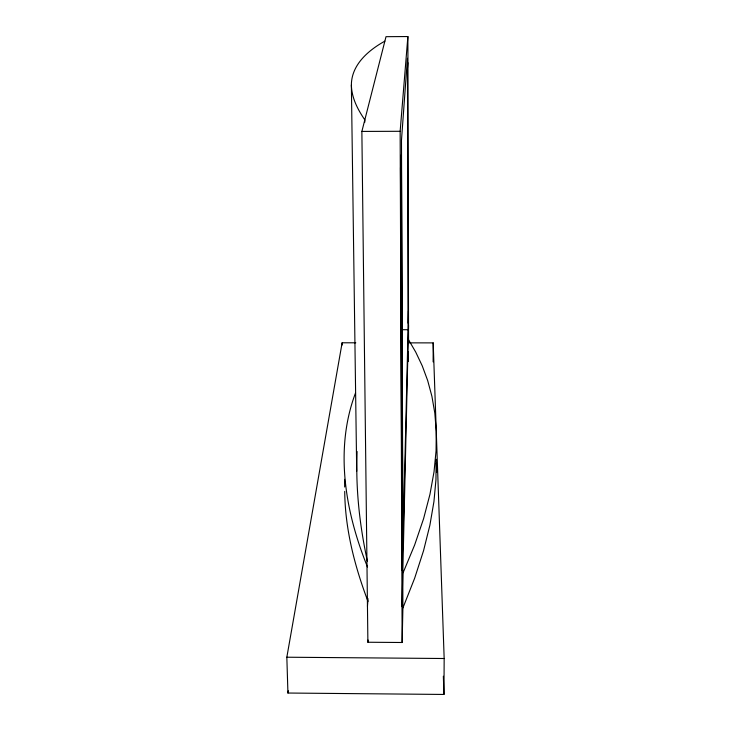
<?xml version="1.0" encoding="UTF-8"?>
<svg xmlns="http://www.w3.org/2000/svg" width="731" height="731" viewBox="0 0 731 731"><rect width="100%" height="100%" fill="white"/><g stroke="black" fill="none" stroke-linecap="round" stroke-linejoin="round"><path stroke-width="1.1" d="M433.136 361.9L433.191 342.885L409.296 342.857M355.796 342.802L342.135 342.784L286.835 657.215L287.932 693.034L443.955 694.45L444.165 658.512L433.191 342.885M436.16 459.287L435.959 479.673L433.94 501.585L429.892 525.196L423.56 550.662L414.669 578.175L402.9 607.964L402.141 642.503L367.885 642.238L361.872 131.425L386.014 36.678L407.88 36.55L408.565 341.35M367.373 561.152C359.597 525.205 355.549 488.317 357.103 451.52M408.136 323.166L408.437 310.776M408.072 329.718L402.945 542.758L401.483 140.224L407.432 58.306L408.072 329.718L401.904 329.708M402.004 606.629L408.538 325.368M407.542 67.672L407.88 62.702M367.885 642.238L368.031 640.009M367.455 606.392L368.022 598.671M402.141 642.503L400.149 131.288L407.88 36.55M356.701 471.276L351.373 84.997C351.437 64.721 368.506 50.174 384.871 41.146M287.932 693.034L288.306 690.795M355.54 392.922C334.195 449.419 345.379 512.495 367.492 566.973M361.872 131.425L400.149 131.288M286.835 657.215L444.165 658.512M408.209 339.193L415.711 352.068L422.235 365.829L427.672 380.549L431.911 396.303L434.826 413.189L436.261 431.299L436.069 450.771L434.04 471.714L429.965 494.284L423.596 518.654L414.641 544.997L402.772 573.524L402.9 607.964M367.976 601.348C354.681 566.223 345.059 529.125 344.721 491.387M351.373 84.997C351.611 97.808 357.715 109.522 364.824 119.847L364.851 122.132M436.352 463.216L436.645 472.327M443.351 676.221L443.955 694.45M342.135 342.784L342.172 345.023M344.584 479.326L344.666 487.001M408.245 351.501L408.263 361.58M402.799 539.176L402.041 570.491L400.487 168.002L401.401 154.734L402.799 539.176"/></g></svg>
